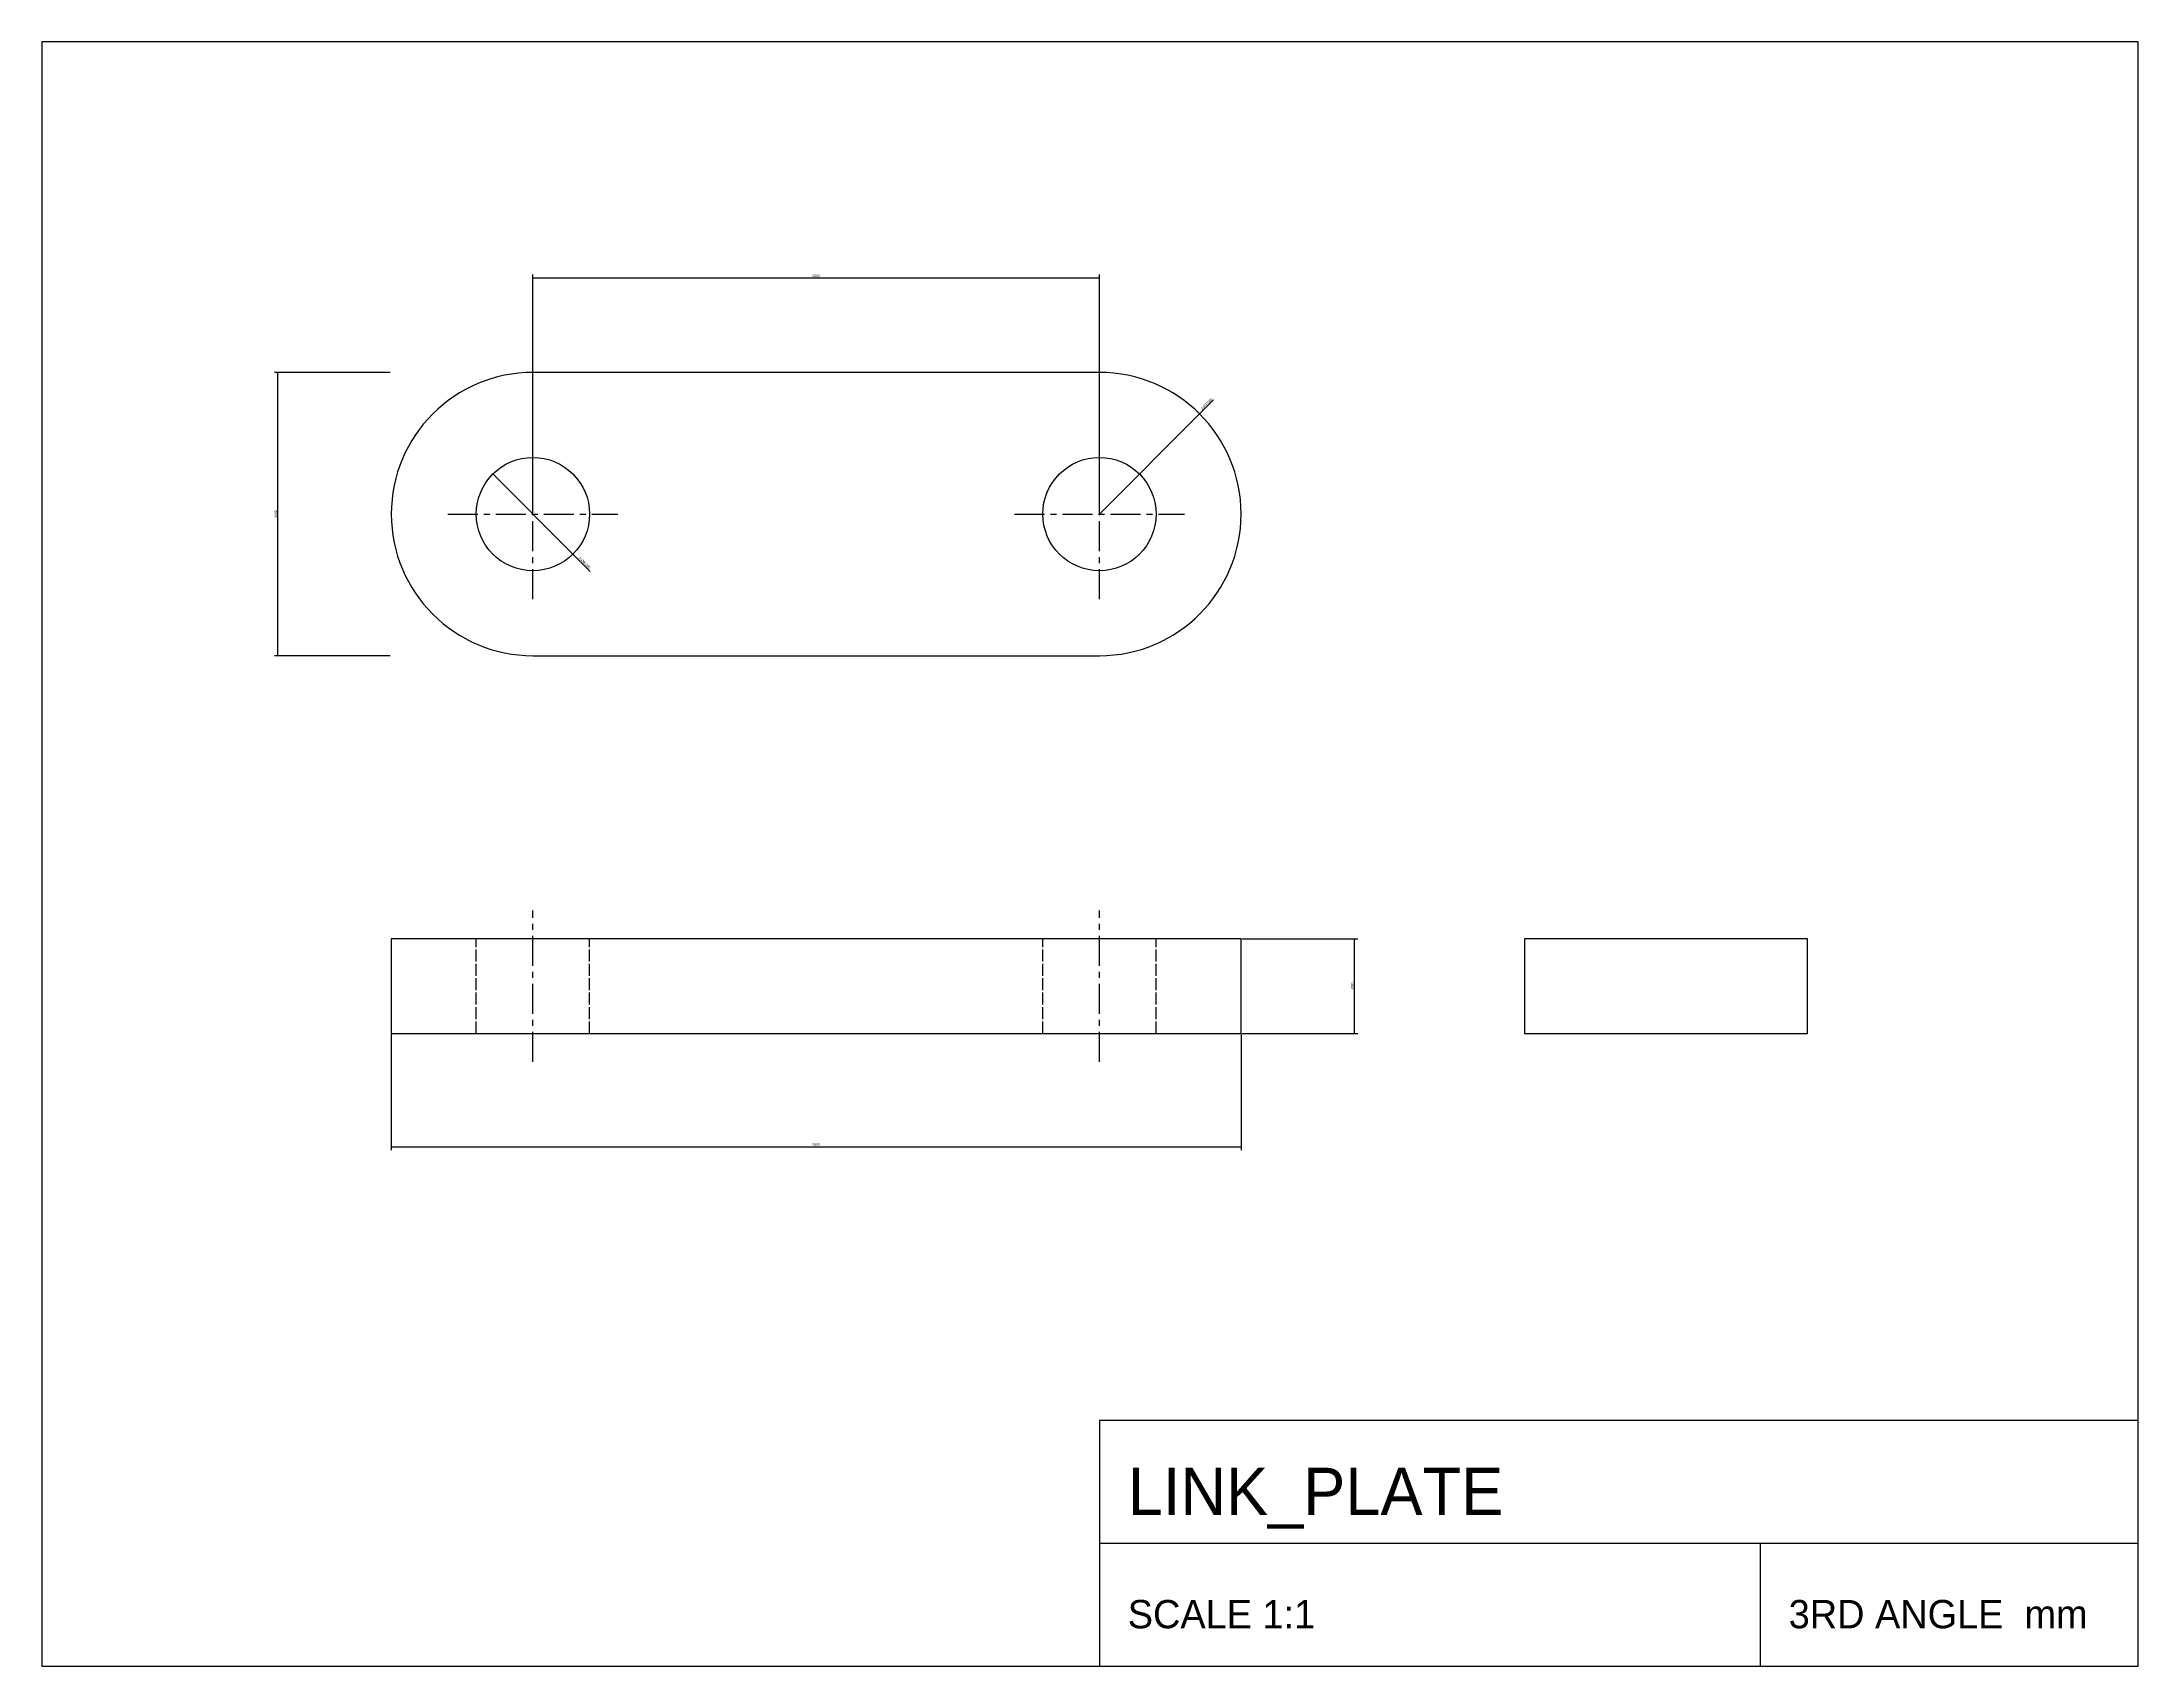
# Model space of a CAD drawing. Header units: millimetres. Extents: x -37 to 185, y -67 to 105.
import ezdxf

# ---------------------------------------------------------------- set-up
doc = ezdxf.new("R2010")
doc.units = ezdxf.units.MM
doc.linetypes.add('CENTER', pattern=[5.08, 3.175, -0.635, 0.635, -0.635])
doc.linetypes.add('DASHED', pattern=[1.524, 1.27, -0.254])
for name, color, linetype in [('CENTER', 1, 'CENTER'), ('DIM', 4, 'CONTINUOUS'), ('HIDDEN', 3, 'DASHED'), ('OUTLINE', 7, 'CONTINUOUS'), ('TITLE', 8, 'CONTINUOUS')]:
    doc.layers.add(name, color=color, linetype=linetype)
doc.styles.add('OpenSansCondensed-Light', font='OpenSansCondensed-Light.ttf')
doc.dimstyles.new('EZDXF', dxfattribs={"dimtxt": 0.25, "dimasz": 0.175, "dimexe": 0.375, "dimexo": 0.125, "dimgap": 0.1, "dimtad": 1, "dimlfac": 100, "dimzin": 12, "dimdsep": 46, "dimtxsty": 'OpenSansCondensed-Light', "dimblk": 'ARCHTICK', "dimcen": 2.5, "dimazin": 3, "dimtfac": 0.5, "dimtmove": 2, "dimatfit": 3})

# ---------------------------------------------------------------- blocks, each defined once
blk = doc.blocks.new('_ARCHTICK')
at = {"color": 0, "linetype": 'BYBLOCK', "const_width": 0.15}
blk.add_lwpolyline([(-0.5, -0.5), (0.5, 0.5)], dxfattribs=at)

msp = doc.modelspace()

# ---------------------------------------------------------------- linework, layer by layer
at = {"layer": 'CENTER'}
for p, q in [((15, 46), (15, 64)), ((75, 46), (75, 64)), ((6, 55), (24, 55)), ((66, 55), (84, 55)), ((15, -3), (15, 13)), ((75, -3), (75, 13))]:
    msp.add_line(p, q, dxfattribs=at)
at = {"layer": 'HIDDEN'}
for p, q in [((9, 0), (9, 10)), ((21, 0), (21, 10)), ((69, 0), (69, 10)), ((81, 0), (81, 10))]:
    msp.add_line(p, q, dxfattribs=at)
at = {"layer": 'OUTLINE'}
for p, q in [((75, 70), (15, 70)), ((15, 40), (75, 40)), ((90, 10), (0, 10)), ((0, 10), (0, 0)), ((90, 0), (90, 10)), ((150, 10), (120, 10)), ((120, 10), (120, 0)), ((150, 0), (150, 10)), ((0, 0), (90, 0)), ((120, 0), (150, 0))]:
    msp.add_line(p, q, dxfattribs=at)
for centre in [(15, 55), (75, 55)]:
    msp.add_circle(centre, 6, dxfattribs=at)
for centre, start, end in [((15, 55), 90, 270), ((75, 55), 270, 90)]:
    msp.add_arc(centre, 15, start, end, dxfattribs=at)
at = {"layer": 'TITLE'}
for p, q in [((185, 105), (-37, 105)), ((-37, 105), (-37, -67)), ((185, -67), (185, 105)), ((185, -41), (75, -41)), ((75, -41), (75, -67)), ((185, -67), (185, -41)), ((75, -54), (185, -54)), ((145, -67), (145, -54)), ((-37, -67), (185, -67)), ((75, -67), (185, -67))]:
    msp.add_line(p, q, dxfattribs=at)

# ---------------------------------------------------------------- texts
for s, height, p in [('LINK_PLATE', 5, (78, -51)), ('SCALE 1:1', 3, (78, -63)), ('3RD ANGLE  mm', 3, (148, -63))]:
    msp.add_text(s, height=height, dxfattribs=at).set_placement(p)

# ---------------------------------------------------------------- dimensions: what is measured, and where the dimension line sits
at = {"layer": 'DIM'}
for base, p1, p2 in [((15, 80), (15, 55), (75, 55)), ((0, -12), (0, 0), (90, 0))]:
    msp.add_linear_dim(base=base, p1=p1, p2=p2, dimstyle='EZDXF', dxfattribs=at).render()
for base, p1, p2 in [((-12, 40), (0, 40), (0, 70)), ((102, 0), (90, 0), (90, 10))]:
    msp.add_linear_dim(base=base, p1=p1, p2=p2, angle=90, dimstyle='EZDXF', dxfattribs=at).render()
msp.add_radius_dim(center=(75, 55), mpoint=(85.6066, 65.6066), text='2-R<>', dimstyle='EZDXF', dxfattribs=at).render()
msp.add_diameter_dim_2p(p1=(10.75736, 59.24264), p2=(19.24264, 50.75736), text='2-%%c<>', dimstyle='EZDXF', dxfattribs=at).render()

doc.saveas('drawing.dxf')
